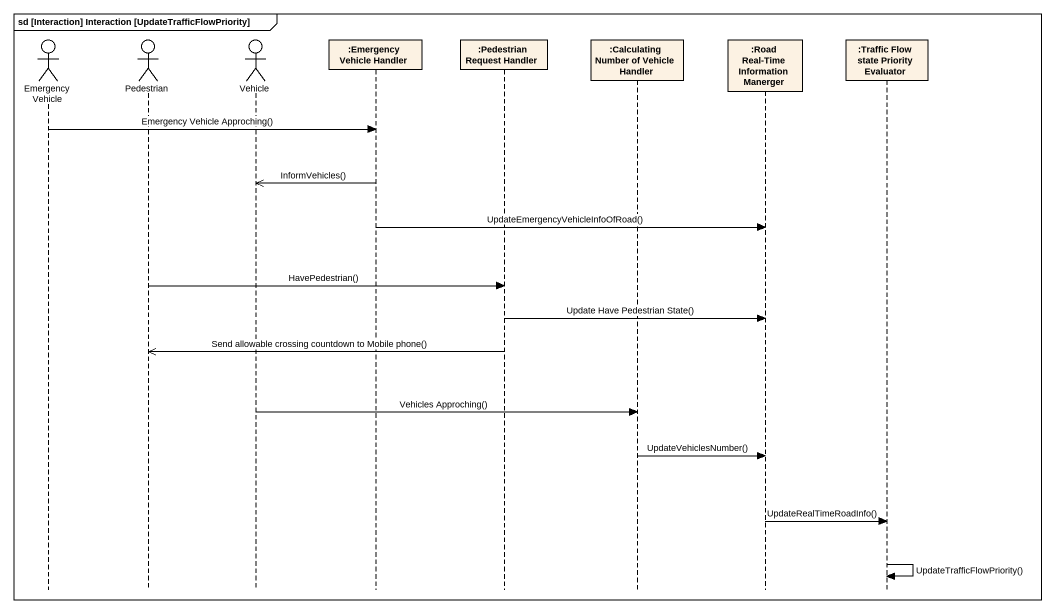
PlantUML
@startuml
mainframe sd [Interaction] Interaction [UpdateTrafficFlowPriority]
hide footbox
actor "Emergency Vehicle" as Emergency_Vehicle
actor Pedestrian
actor Vehicle
participant ":Emergency Vehicle Handler" as Emergency_Vehicle_Handler
participant ":Pedestrian Request Handler" as Pedestrian_Request_Handler
participant ":Calculating Number of Vehicle Handler" as Calculating_Number_of
participant ":Road Real-Time Information Manerger" as Road_Real_Time_Information
participant ":Traffic Flow state Priority Evaluator" as Traffic_Flow_state_Priority

Emergency_Vehicle -> Emergency_Vehicle_Handler : Emergency Vehicle Approching()
Emergency_Vehicle_Handler ->> Vehicle : InformVehicles()
Emergency_Vehicle_Handler -> Road_Real_Time_Information : UpdateEmergencyVehicleInfoOfRoad()
Pedestrian -> Pedestrian_Request_Handler : HavePedestrian()
Pedestrian_Request_Handler -> Road_Real_Time_Information : Update Have Pedestrian State()
Pedestrian_Request_Handler ->> Pedestrian : Send allowable crossing countdown to Mobile phone()
Vehicle -> Calculating_Number_of : Vehicles Approching()
Calculating_Number_of -> Road_Real_Time_Information : UpdateVehiclesNumber()
Road_Real_Time_Information -> Traffic_Flow_state_Priority : UpdateRealTimeRoadInfo()
Traffic_Flow_state_Priority -> Traffic_Flow_state_Priority : UpdateTrafficFlowPriority()
@enduml
